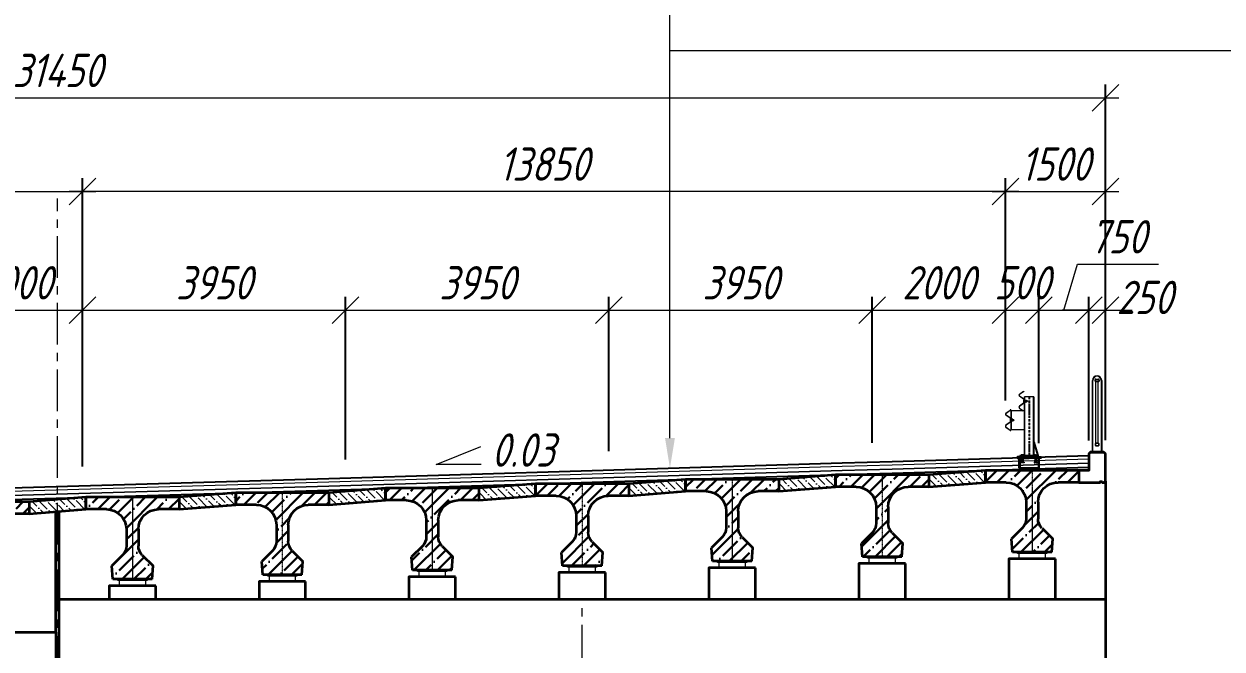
# Model space of a CAD drawing. Header units: millimetres. Extents: x 263685 to 14136308, y -2404013 to 2433772.
# Drawn here: x 7172113 to 7190091, y -53312 to -43933 of the extents above; entities that cross this region are included whole.
import ezdxf
from ezdxf import colors
from ezdxf.entities.mleader import LeaderData, LeaderLine
from ezdxf.math import Vec2, Vec3

# ---------------------------------------------------------------- set-up
doc = ezdxf.new("R2010")
doc.units = ezdxf.units.MM
for name, pattern in [('ACAD_ISO02W100', [15, 12, -3]), ('ACAD_ISO10W100', [18.5, 12, -3, 0.5, -3]), ('осевая', [2, 1.25, -0.25, 0.25, -0.25])]:
    doc.linetypes.add(name, pattern=pattern)
for name, color, linetype, lineweight in [('04_Невидимые', 3, 'Continuous', 13), ('1-Бетон', 106, 'Continuous', 35), ('1-Металл', 4, 'Continuous', 30), ('1-Тонкая', 5, 'Continuous', 20), ('1-Штриховка', 8, 'Continuous', 9), ('Б-Перила', 3, 'Continuous', 20), ('ИС_TXT', 4, 'Continuous', 18), ('ИС_Выноска', 3, 'Continuous', 18), ('ИС_Ось', 3, 'осевая', 18), ('ИС_Разм', 3, 'Continuous', 18), ('ИС_Размер', 3, 'Continuous', 18), ('ПП_сплошная', 7, 'Continuous', 30)]:
    doc.layers.add(name, color=color, linetype=linetype, lineweight=lineweight)
doc.layers.add('Красный поперечник', color=1, linetype='Continuous')
doc.styles.add('0', font='isocpeur.ttf', dxfattribs={"width": 0.8, "oblique": 15})
doc.styles.add('ISOCPEUR', font='isocpeur.ttf', dxfattribs={"width": 0.8, "oblique": 15, "height": 2.5})
doc.dimstyles.new('М200', dxfattribs={"dimscale": 200, "dimtxt": 2.5, "dimasz": 2, "dimexe": 1, "dimexo": 1, "dimgap": 0.8, "dimtad": 1, "dimdec": 0, "dimzin": 0, "dimdsep": 46, "dimtxsty": '0', "dimblk": 'OBLIQUE', "dimcen": 0.09, "dimdle": 1, "dimclrd": 256, "dimclre": 256, "dimclrt": 256, "dimadec": 4, "dimazin": 0, "dimtfac": 1, "dimtdec": 0, "dimtmove": 1, "dimatfit": 2, "dimfxl": 1, "dimtolj": 1, "dimtzin": 0, "dimlwd": -1, "dimarcsym": 0})

# ---------------------------------------------------------------- blocks, each defined once
blk = doc.blocks.new('БР09')
at = {"lineweight": 15}
for p, q in [((-783, 48), (-724, 91)), ((-722, -28), (-783, 15)), ((-780, 45), (-722, 88)), ((-720, -25), (-780, 18)), ((-709, -874), (-709, 6)), ((-569, 6), (-709, 6)), ((-702, -874), (-702, 6)), ((-576, 6), (-576, -874)), ((-569, 6), (-569, -874)), ((-722, -90), (-783, -133)), ((-783, -166), (-734, -202)), ((-720, -93), (-780, -136)), ((-780, -163), (-732, -199)), ((-713, -44), (-713, -74)), ((-699, -37), (-702, -37)), ((-702, -37), (-702, -81)), ((-702, -81), (-699, -81)), ((-699, -81), (-699, -37)), ((-684, -46), (-699, -46)), ((-688, -54), (-699, -54)), ((-688, -65), (-699, -65)), ((-684, -72), (-699, -72)), ((-684, -46), (-690, -46)), ((-684, -72), (-690, -72)), ((-683, -49), (-683, -69)), ((-683, -49), (-683, -69)), ((-675, -46), (-682, -46)), ((-675, -72), (-682, -72)), ((-674, -49), (-674, -69)), ((-662, -54), (-674, -54)), ((-662, -65), (-674, -65)), ((-662, -54), (-662, -65)), ((-985, -237), (-924, -193)), ((-924, -313), (-985, -270)), ((-982, -240), (-922, -196)), ((-922, -310), (-982, -267)), ((-911, -188), (-917, -189)), ((-910, -192), (-916, -193)), ((-915, -329), (-915, -359)), ((-911, -188), (-910, -192)), ((-709, -204), (-911, -204)), ((-911, -204), (-911, -484)), ((-907, -204), (-907, -484)), ((-924, -375), (-985, -418)), ((-985, -451), (-924, -496)), ((-922, -378), (-982, -421)), ((-982, -448), (-922, -492)), ((-917, -499), (-911, -500)), ((-916, -495), (-910, -496)), ((-911, -484), (-709, -484)), ((-911, -500), (-910, -496)), ((-755, -874), (-755, -864)), ((-723, -864), (-755, -864)), ((-755, -874), (-755, -864)), ((-729, -864), (-755, -864)), ((-739, -874), (-755, -874)), ((-723, -874), (-755, -874)), ((-746, -874), (-746, -864)), ((-746, -874), (-746, -864)), ((-746, -874), (-746, -864)), ((-746, -874), (-746, -864)), ((-732, -874), (-732, -864)), ((-732, -874), (-732, -864)), ((-732, -874), (-732, -864)), ((-732, -874), (-732, -864)), ((-732, -874), (-732, -864)), ((-732, -874), (-732, -864)), ((-732, -874), (-732, -864)), ((-732, -874), (-732, -864)), ((-732, -874), (-732, -864)), ((-732, -874), (-732, -864)), ((-725, -864), (-729, -864)), ((-723, -872), (-723, -864)), ((-723, -874), (-723, -866)), ((-723, -874), (-723, -866)), ((-723, -872), (-723, -866)), ((-723, -874), (-723, -866)), ((-723, -874), (-723, -866)), ((-555, -872), (-555, -864)), ((-555, -864), (-523, -864)), ((-555, -874), (-555, -866)), ((-555, -874), (-555, -866)), ((-555, -872), (-555, -866)), ((-555, -874), (-555, -866)), ((-555, -874), (-555, -866)), ((-555, -874), (-523, -874)), ((-553, -864), (-549, -864)), ((-549, -864), (-523, -864)), ((-546, -874), (-546, -864)), ((-546, -874), (-546, -864)), ((-546, -874), (-546, -864)), ((-546, -874), (-546, -864)), ((-546, -874), (-546, -864)), ((-546, -874), (-546, -864)), ((-546, -874), (-546, -864)), ((-546, -874), (-546, -864)), ((-546, -874), (-546, -864)), ((-546, -874), (-546, -864)), ((-539, -874), (-523, -874)), ((-532, -874), (-532, -864)), ((-532, -874), (-532, -864)), ((-532, -874), (-532, -864)), ((-532, -874), (-532, -864)), ((-523, -874), (-523, -864)), ((-523, -874), (-523, -864))]:
    blk.add_line(p, q, dxfattribs=at)
for p, q in [((-724, 91), (-722, 88)), ((-734, -202), (-732, -199))]:
    blk.add_line(p, q)
at = {"lineweight": 15, "ltscale": 5}
for p, q in [((-904, -322), (-907, -322)), ((-907, -322), (-907, -366)), ((-904, -366), (-904, -322)), ((-907, -366), (-904, -366))]:
    blk.add_line(p, q, dxfattribs=at)
at = {"color": 7, "lineweight": 15}
for p, q in [((-890, -331), (-904, -331)), ((-893, -339), (-904, -339)), ((-893, -350), (-904, -350)), ((-890, -357), (-904, -357)), ((-890, -331), (-895, -331)), ((-890, -357), (-895, -357)), ((-889, -334), (-889, -354)), ((-889, -334), (-889, -354)), ((-881, -331), (-888, -331)), ((-881, -357), (-888, -357)), ((-880, -334), (-880, -354)), ((-868, -339), (-880, -339)), ((-868, -350), (-880, -350)), ((-868, -339), (-868, -350))]:
    blk.add_line(p, q, dxfattribs=at)
at = {"color": 3, "linetype": 'ACAD_ISO02W100', "lineweight": 15, "ltscale": 2}
for p, q in [((-752, -894), (-752, -914)), ((-750, -894), (-750, -914)), ((-728, -894), (-728, -914)), ((-726, -894), (-726, -914)), ((-552, -894), (-552, -914)), ((-550, -894), (-550, -914)), ((-528, -894), (-528, -914)), ((-526, -894), (-526, -914)), ((-751, -914), (-751, -974)), ((-727, -914), (-727, -974)), ((-551, -914), (-551, -974)), ((-527, -914), (-527, -974))]:
    blk.add_line(p, q, dxfattribs=at)
at = {"linetype": 'ACAD_ISO10W100', "ltscale": 2.5}
for p, q in [((-739, -888), (-739, -986)), ((-539, -888), (-539, -986))]:
    blk.add_line(p, q, dxfattribs=at)
at = {"linetype": 'Continuous'}
for p, q in [((-789, -1064), (-789, -914)), ((-489, -1064), (-789, -1064)), ((-779, -914), (-779, -1064)), ((-499, -914), (-499, -1064)), ((-489, -1064), (-489, -914))]:
    blk.add_line(p, q, dxfattribs=at)
at = {"linetype": 'ACAD_ISO10W100', "ltscale": 3}
blk.add_lwpolyline([(-639, 6), (-639, -874)], dxfattribs=at)
at = {"lineweight": 15}
blk.add_lwpolyline([(-713, -44), (-716, -44, 0.414214), (-722, -50), (-722, -57), (-719, -57), (-719, -61), (-722, -61), (-722, -68, 0.414214), (-716, -74), (-713, -74), (-713, -44)], format="xyb", dxfattribs=at)
at = {"color": 7, "lineweight": 15}
blk.add_lwpolyline([(-915, -329), (-918, -329, 0.414214), (-924, -335), (-924, -342), (-921, -342), (-921, -346), (-924, -346), (-924, -353, 0.414214), (-918, -359), (-915, -359), (-915, -329)], format="xyb", dxfattribs=at)
blk.add_lwpolyline([(-569, -676), (-509, -874)])
at = {"linetype": 'Continuous'}
for points in [[(-639, -894), (-814, -894), (-814, -914), (-639, -914)], [(-639, -894), (-464, -894), (-464, -914), (-639, -914)]]:
    blk.add_lwpolyline(points, dxfattribs=at)
blk.add_lwpolyline([(-464, -914), (-814, -914), (-814, -894), (-464, -894)], close=True, dxfattribs=at)
at = {"lineweight": 15}
blk.add_lwpolyline([(-779, -894), (-499, -894), (-499, -874), (-779, -874)], close=True, dxfattribs=at)
at = {"color": 3, "linetype": 'ACAD_ISO02W100', "lineweight": 15, "ltscale": 2}
for points in [[(-764, -974), (-714, -974), (-714, -984), (-764, -984)], [(-753, -914), (-725, -914), (-725, -974), (-753, -974)], [(-514, -974), (-564, -974), (-564, -984), (-514, -984)], [(-525, -914), (-553, -914), (-553, -974), (-525, -974)]]:
    blk.add_lwpolyline(points, close=True, dxfattribs=at)
at = {"lineweight": 15}
for centre, radius, start, end in [((-772, 31), 20, 122.4532, 237.5468), ((-772, 31), 16, 122.4532, 237.5468), ((-772, -150), 20, 122.4532, 237.5468), ((-772, -150), 16, 122.4532, 237.5468), ((-733, -45), 20, 0, 57.5468), ((-733, -73), 20, 302.4532, 0), ((-733, -45), 24, 0, 57.5468), ((-733, -73), 24, 302.4532, 0), ((-974, -254), 20, 122.4532, 237.5468), ((-974, -254), 16, 122.4532, 237.5468), ((-913, -209), 20, 101.3099, 126.1874), ((-935, -330), 20, 0, 57.5468), ((-913, -209), 16, 101.3099, 126.1874), ((-935, -330), 24, 0, 57.5468), ((-913, -479), 20, 233.8126, 258.6901), ((-913, -479), 16, 233.8126, 258.6901), ((-753, -866), 2, 90, 180), ((-753, -872), 2, 180, 270), ((-748, -866), 2, 0, 90), ((-748, -872), 2, 270, 0), ((-744, -866), 2, 90, 180), ((-744, -872), 2, 180, 270), ((-734, -866), 2, 0, 90), ((-734, -872), 2, 270, 0), ((-730, -866), 2, 90, 180), ((-730, -872), 2, 180, 270), ((-725, -866), 2, 359.9996, 90), ((-725, -872), 2, 270, 0), ((-553, -866), 2, 90, 180.0004), ((-553, -872), 2, 180, 270), ((-548, -866), 2, 0, 90), ((-548, -872), 2, 270, 0), ((-544, -866), 2, 90, 180), ((-544, -872), 2, 180, 270), ((-534, -866), 2, 0, 90), ((-534, -872), 2, 270, 0), ((-530, -866), 2, 90, 180), ((-530, -872), 2, 180, 270), ((-525, -866), 2, 0, 90), ((-525, -872), 2, 270, 0)]:
    blk.add_arc(centre, radius, start, end, dxfattribs=at)
at = {"lineweight": 15, "ltscale": 0.2}
for centre, radius, start, end in [((-935, -358), 20, 302.4532, 0), ((-935, -358), 24, 302.4532, 0), ((-974, -435), 20, 122.4532, 237.5468), ((-974, -435), 16, 122.4532, 237.5468)]:
    blk.add_arc(centre, radius, start, end, dxfattribs=at)
at = {"lineweight": 15, "extrusion": (0, 0, -1)}
for centre, major_axis, start_param, end_param in [((-688, -49), (-3.23, 3.23), 2.356194, 3.926991), ((-688, -58), (3.23, 3.23), -0.785398, 0.785398), ((-688, -60), (-3.23, 3.23), 2.356194, 3.926991), ((-688, -69), (3.23, 3.23), -0.785398, 0.785398), ((-688, -49), (-3.23, 3.23), 1.691386, 2.356194), ((-688, -69), (3.23, 3.23), 0.785398, 1.450207), ((-679, -49), (3.23, 3.23), 3.926991, 4.5918), ((-679, -49), (-3.23, 3.23), 3.926991, 5.497787), ((-679, -58), (3.23, 3.23), 3.926991, 5.497787), ((-679, -60), (-3.23, 3.23), 3.926991, 5.497787), ((-679, -69), (3.23, 3.23), 3.926991, 5.497787), ((-679, -69), (-3.23, 3.23), 4.832978, 5.497787), ((-679, -49), (3.23, 3.23), 0.785398, 2.356194), ((-679, -58), (-3.23, 3.23), 0.785398, 2.356194), ((-679, -60), (3.23, 3.23), 0.785398, 2.356194), ((-679, -69), (-3.23, 3.23), 0.785398, 2.356194), ((-679, -49), (-3.23, 3.23), 1.691386, 2.356194), ((-679, -69), (3.23, 3.23), 0.785398, 1.450207)]:
    blk.add_ellipse(centre, major_axis=major_axis, ratio=1, start_param=start_param, end_param=end_param, dxfattribs=at)
at = {"color": 7, "lineweight": 15, "extrusion": (0, 0, -1)}
for centre, major_axis, start_param, end_param in [((-893, -334), (-3.23, 3.23), 2.356194, 3.926991), ((-893, -343), (3.23, 3.23), -0.785398, 0.785398), ((-893, -345), (-3.23, 3.23), 2.356194, 3.926991), ((-893, -354), (3.23, 3.23), -0.785398, 0.785398), ((-893, -334), (-3.23, 3.23), 1.691386, 2.356194), ((-893, -354), (3.23, 3.23), 0.785398, 1.450207), ((-884, -334), (3.23, 3.23), 3.926991, 4.5918), ((-884, -334), (-3.23, 3.23), 3.926991, 5.497787), ((-884, -343), (3.23, 3.23), 3.926991, 5.497787), ((-884, -345), (-3.23, 3.23), 3.926991, 5.497787), ((-884, -354), (3.23, 3.23), 3.926991, 5.497787), ((-884, -354), (-3.23, 3.23), 4.832978, 5.497787), ((-884, -334), (3.23, 3.23), 0.785398, 2.356194), ((-884, -343), (-3.23, 3.23), 0.785398, 2.356194), ((-884, -345), (3.23, 3.23), 0.785398, 2.356194), ((-884, -354), (-3.23, 3.23), 0.785398, 2.356194), ((-884, -334), (-3.23, 3.23), 1.691386, 2.356194), ((-884, -354), (3.23, 3.23), 0.785398, 1.450207)]:
    blk.add_ellipse(centre, major_axis=major_axis, ratio=1, start_param=start_param, end_param=end_param, dxfattribs=at)
blk = doc.blocks.new('ПО')
at = {"layer": '1-Металл'}
blk.add_lwpolyline([(100, 0), (100, 10), (-100, 10), (-100, 0)], close=True, dxfattribs=at)
at = {"layer": 'Б-Перила'}
for p, q in [((-70, 10), (-70, 1080)), ((-62, 10), (-62, 1080)), ((-30, 1070), (-30, 1090)), ((-25, 1070), (-25, 1090)), ((-20, 1100), (20, 1100)), ((-20, 1095), (20, 1095)), ((25, 1090), (25, 1070)), ((30, 1090), (30, 1070)), ((62, 1080), (62, 10)), ((70, 1080), (70, 10)), ((20, 1065), (-20, 1065)), ((20, 1060), (-20, 1060)), ((-19, 138), (-19, 1060)), ((19, 138), (19, 1060)), ((-30, 128), (-30, 108)), ((-25, 128), (-25, 108)), ((20, 138), (-20, 138)), ((20, 133), (-20, 133)), ((-20, 103), (20, 103)), ((-20, 98), (20, 98)), ((-19, 138), (19, 138)), ((25, 108), (25, 128)), ((30, 108), (30, 128))]:
    blk.add_line(p, q, dxfattribs=at)
for centre, radius, start, end in [((0, 1080), 70, 90, 180), ((0, 1080), 62, 90, 180), ((-20, 1090), 10, 90, 180), ((-20, 1090), 5, 90, 180), ((0, 1080), 70, 360, 90), ((0, 1080), 62, 0, 90), ((20, 1090), 10, 0, 90), ((20, 1090), 5, 0, 90), ((-20, 1070), 10, 180, 270), ((-20, 1070), 5, 180, 270), ((20, 1070), 10, 270, 0), ((20, 1070), 5, 270, 0), ((-20, 128), 10, 90, 180), ((-20, 108), 10, 180, 270), ((-20, 128), 5, 90, 180), ((-20, 108), 5, 180, 270), ((20, 128), 10, 0, 90), ((20, 128), 5, 0, 90), ((20, 108), 10, 270, 0), ((20, 108), 5, 270, 0)]:
    blk.add_arc(centre, radius, start, end, dxfattribs=at)
blk = doc.blocks.new('_OBLIQUE')
at = {"color": 0, "linetype": 'ByBlock', "lineweight": -2}
blk.add_line((0.5, 0.5), (-0.5, -0.5), dxfattribs=at)
blk = doc.blocks.new('*D1086')
at = {"layer": 'Defpoints', "color": 0, "linetype": 'Continuous', "transparency": 16777216}
for p in [(7172990, -46445), (7172990, -50772), (7168290, -51013)]:
    blk.add_point(p, dxfattribs=at)
at = {"layer": 'ИС_Размер', "lineweight": -2, "transparency": 16777216}
for p, q in [((7168290, -50813), (7168290, -46245)), ((7172990, -50572), (7172990, -46245))]:
    blk.add_line(p, q, dxfattribs=at)
at = {"layer": 'ИС_Размер', "transparency": 16777216}
blk.add_line((7168090, -46445), (7173190, -46445), dxfattribs=at)
at = {"layer": 'ИС_Размер', "linetype": 'Continuous', "transparency": 16777216, "xscale": 400, "yscale": 400, "zscale": 400, "rotation": 180}
blk.add_blockref('_OBLIQUE', (7168290, -46445), dxfattribs=at)
at = {"layer": 'ИС_Размер', "linetype": 'Continuous', "transparency": 16777216, "xscale": 400, "yscale": 400, "zscale": 400}
blk.add_blockref('_OBLIQUE', (7172990, -46445), dxfattribs=at)
at = {"layer": 'ИС_Размер', "linetype": 'Continuous', "transparency": 16777216, "insert": (7170640, -46035), "char_height": 500, "attachment_point": 5, "style": '0'}
blk.add_mtext('\\A1;4700', dxfattribs=at)
blk = doc.blocks.new('*D1087')
at = {"layer": 'Defpoints', "color": 0, "transparency": 16777216}
for p in [(7172990, -48226), (7170990, -50229), (7172990, -50772)]:
    blk.add_point(p, dxfattribs=at)
at = {"layer": 'ИС_Размер', "lineweight": -2, "transparency": 16777216}
for p, q in [((7170990, -50029), (7170990, -48026)), ((7172990, -50572), (7172990, -48026))]:
    blk.add_line(p, q, dxfattribs=at)
at = {"layer": 'ИС_Размер', "transparency": 16777216}
blk.add_line((7170790, -48226), (7173190, -48226), dxfattribs=at)
at = {"layer": 'ИС_Размер', "transparency": 16777216, "xscale": 400, "yscale": 400, "zscale": 400, "rotation": 180}
blk.add_blockref('_OBLIQUE', (7170990, -48226), dxfattribs=at)
at = {"layer": 'ИС_Размер', "transparency": 16777216, "xscale": 400, "yscale": 400, "zscale": 400}
blk.add_blockref('_OBLIQUE', (7172990, -48226), dxfattribs=at)
at = {"layer": 'ИС_Размер', "transparency": 16777216, "insert": (7171990, -47816), "char_height": 500, "attachment_point": 5, "style": '0'}
blk.add_mtext('\\A1;2000', dxfattribs=at)
blk = doc.blocks.new('*D1088')
at = {"layer": 'Defpoints', "color": 0, "linetype": 'Continuous', "transparency": 16777216}
for p in [(7176940, -48226), (7176940, -50666), (7172990, -50772)]:
    blk.add_point(p, dxfattribs=at)
at = {"layer": 'ИС_Размер', "lineweight": -2, "transparency": 16777216}
for p, q in [((7172990, -50572), (7172990, -48026)), ((7176940, -50466), (7176940, -48026))]:
    blk.add_line(p, q, dxfattribs=at)
at = {"layer": 'ИС_Размер', "transparency": 16777216}
blk.add_line((7172790, -48226), (7177140, -48226), dxfattribs=at)
at = {"layer": 'ИС_Размер', "linetype": 'Continuous', "transparency": 16777216, "xscale": 400, "yscale": 400, "zscale": 400, "rotation": 180}
blk.add_blockref('_OBLIQUE', (7172990, -48226), dxfattribs=at)
at = {"layer": 'ИС_Размер', "linetype": 'Continuous', "transparency": 16777216, "xscale": 400, "yscale": 400, "zscale": 400}
blk.add_blockref('_OBLIQUE', (7176940, -48226), dxfattribs=at)
at = {"layer": 'ИС_Размер', "linetype": 'Continuous', "transparency": 16777216, "insert": (7174965, -47816), "char_height": 500, "attachment_point": 5, "style": '0'}
blk.add_mtext('\\A1;3950', dxfattribs=at)
blk = doc.blocks.new('*D1089')
at = {"layer": 'Defpoints', "color": 0, "linetype": 'Continuous', "transparency": 16777216}
for p in [(7180890, -48226), (7176940, -50666), (7180890, -50542)]:
    blk.add_point(p, dxfattribs=at)
at = {"layer": 'ИС_Размер', "lineweight": -2, "transparency": 16777216}
for p, q in [((7176940, -50466), (7176940, -48026)), ((7180890, -50342), (7180890, -48026))]:
    blk.add_line(p, q, dxfattribs=at)
at = {"layer": 'ИС_Размер', "transparency": 16777216}
blk.add_line((7176740, -48226), (7181090, -48226), dxfattribs=at)
at = {"layer": 'ИС_Размер', "linetype": 'Continuous', "transparency": 16777216, "xscale": 400, "yscale": 400, "zscale": 400, "rotation": 180}
blk.add_blockref('_OBLIQUE', (7176940, -48226), dxfattribs=at)
at = {"layer": 'ИС_Размер', "linetype": 'Continuous', "transparency": 16777216, "xscale": 400, "yscale": 400, "zscale": 400}
blk.add_blockref('_OBLIQUE', (7180890, -48226), dxfattribs=at)
at = {"layer": 'ИС_Размер', "linetype": 'Continuous', "transparency": 16777216, "insert": (7178915, -47816), "char_height": 500, "attachment_point": 5, "style": '0'}
blk.add_mtext('\\A1;3950', dxfattribs=at)
blk = doc.blocks.new('*D1090')
at = {"layer": 'Defpoints', "color": 0, "linetype": 'Continuous', "transparency": 16777216}
for p in [(7186840, -48226), (7186840, -49783), (7184840, -50416)]:
    blk.add_point(p, dxfattribs=at)
at = {"layer": 'ИС_Размер', "lineweight": -2, "transparency": 16777216}
for p, q in [((7184840, -50216), (7184840, -48026)), ((7186840, -49583), (7186840, -48026))]:
    blk.add_line(p, q, dxfattribs=at)
at = {"layer": 'ИС_Размер', "transparency": 16777216}
blk.add_line((7184640, -48226), (7187040, -48226), dxfattribs=at)
at = {"layer": 'ИС_Размер', "linetype": 'Continuous', "transparency": 16777216, "xscale": 400, "yscale": 400, "zscale": 400, "rotation": 180}
blk.add_blockref('_OBLIQUE', (7184840, -48226), dxfattribs=at)
at = {"layer": 'ИС_Размер', "linetype": 'Continuous', "transparency": 16777216, "xscale": 400, "yscale": 400, "zscale": 400}
blk.add_blockref('_OBLIQUE', (7186840, -48226), dxfattribs=at)
at = {"layer": 'ИС_Размер', "linetype": 'Continuous', "transparency": 16777216, "insert": (7185840, -47816), "char_height": 500, "attachment_point": 5, "style": '0'}
blk.add_mtext('\\A1;2000', dxfattribs=at)
blk = doc.blocks.new('*D1091')
at = {"layer": 'Defpoints', "color": 0, "transparency": 16777216}
for p in [(7188340, -48226), (7188090, -50381), (7188340, -50380)]:
    blk.add_point(p, dxfattribs=at)
at = {"layer": 'ИС_Размер', "lineweight": -2, "transparency": 16777216}
for p, q in [((7188090, -50181), (7188090, -48026)), ((7188340, -50180), (7188340, -48026))]:
    blk.add_line(p, q, dxfattribs=at)
at = {"layer": 'ИС_Размер', "transparency": 16777216}
for p, q in [((7188090, -48226), (7187690, -48226)), ((7188090, -48226), (7188340, -48226)), ((7188340, -48226), (7188740, -48226))]:
    blk.add_line(p, q, dxfattribs=at)
at = {"layer": 'ИС_Размер', "transparency": 16777216, "xscale": 400, "yscale": 400, "zscale": 400}
blk.add_blockref('_OBLIQUE', (7188090, -48226), dxfattribs=at)
at = {"layer": 'ИС_Размер', "transparency": 16777216, "xscale": 400, "yscale": 400, "zscale": 400, "rotation": 180}
blk.add_blockref('_OBLIQUE', (7188340, -48226), dxfattribs=at)
at = {"layer": 'ИС_Размер', "transparency": 16777216, "insert": (7188927, -48036), "char_height": 500, "attachment_point": 5, "style": '0'}
blk.add_mtext('\\A1;250', dxfattribs=at)
blk = doc.blocks.new('*D1092')
at = {"layer": 'Defpoints', "color": 0, "transparency": 16777216}
for p in [(7187340, -48226), (7186840, -49783), (7187340, -50423)]:
    blk.add_point(p, dxfattribs=at)
at = {"layer": 'ИС_Размер', "lineweight": -2, "transparency": 16777216}
for p, q in [((7186840, -49583), (7186840, -48026)), ((7187340, -50223), (7187340, -48026))]:
    blk.add_line(p, q, dxfattribs=at)
at = {"layer": 'ИС_Размер', "transparency": 16777216}
blk.add_line((7186640, -48226), (7187540, -48226), dxfattribs=at)
at = {"layer": 'ИС_Размер', "transparency": 16777216, "xscale": 400, "yscale": 400, "zscale": 400, "rotation": 180}
blk.add_blockref('_OBLIQUE', (7186840, -48226), dxfattribs=at)
at = {"layer": 'ИС_Размер', "transparency": 16777216, "xscale": 400, "yscale": 400, "zscale": 400}
blk.add_blockref('_OBLIQUE', (7187340, -48226), dxfattribs=at)
at = {"layer": 'ИС_Размер', "transparency": 16777216, "insert": (7187090, -47816), "char_height": 500, "attachment_point": 5, "style": '0'}
blk.add_mtext('\\A1;500', dxfattribs=at)
blk = doc.blocks.new('*D1093')
at = {"layer": 'Defpoints', "color": 0, "transparency": 16777216}
for p in [(7188090, -48226), (7187340, -50423), (7188090, -50381)]:
    blk.add_point(p, dxfattribs=at)
at = {"layer": 'ИС_Размер', "transparency": 16777216}
for p, q in [((7187715, -48226), (7187922, -47536)), ((7187922, -47536), (7189136, -47536)), ((7187140, -48226), (7188290, -48226))]:
    blk.add_line(p, q, dxfattribs=at)
at = {"layer": 'ИС_Размер', "lineweight": -2, "transparency": 16777216}
for p, q in [((7187340, -50223), (7187340, -48026)), ((7188090, -50181), (7188090, -48026))]:
    blk.add_line(p, q, dxfattribs=at)
at = {"layer": 'ИС_Размер', "transparency": 16777216, "xscale": 400, "yscale": 400, "zscale": 400, "rotation": 180}
blk.add_blockref('_OBLIQUE', (7187340, -48226), dxfattribs=at)
at = {"layer": 'ИС_Размер', "transparency": 16777216, "xscale": 400, "yscale": 400, "zscale": 400}
blk.add_blockref('_OBLIQUE', (7188090, -48226), dxfattribs=at)
at = {"layer": 'ИС_Размер', "transparency": 16777216, "insert": (7188529, -47126), "char_height": 500, "attachment_point": 5, "style": '0'}
blk.add_mtext('\\A1;750', dxfattribs=at)
blk = doc.blocks.new('*D1094')
at = {"layer": 'Defpoints', "color": 0, "linetype": 'Continuous', "transparency": 16777216}
for p in [(7188340, -45040), (7156890, -50279), (7188340, -50380)]:
    blk.add_point(p, dxfattribs=at)
at = {"layer": 'ИС_Размер', "lineweight": -2, "transparency": 16777216}
for p, q in [((7156890, -50079), (7156890, -44840)), ((7188340, -50180), (7188340, -44840))]:
    blk.add_line(p, q, dxfattribs=at)
at = {"layer": 'ИС_Размер', "transparency": 16777216}
blk.add_line((7156690, -45040), (7188540, -45040), dxfattribs=at)
at = {"layer": 'ИС_Размер', "linetype": 'Continuous', "transparency": 16777216, "xscale": 400, "yscale": 400, "zscale": 400, "rotation": 180}
blk.add_blockref('_OBLIQUE', (7156890, -45040), dxfattribs=at)
at = {"layer": 'ИС_Размер', "linetype": 'Continuous', "transparency": 16777216, "xscale": 400, "yscale": 400, "zscale": 400}
blk.add_blockref('_OBLIQUE', (7188340, -45040), dxfattribs=at)
at = {"layer": 'ИС_Размер', "linetype": 'Continuous', "transparency": 16777216, "insert": (7172615, -44630), "char_height": 500, "attachment_point": 5, "style": '0'}
blk.add_mtext('\\A1;31450', dxfattribs=at)
blk = doc.blocks.new('*D1095')
at = {"layer": 'Defpoints', "color": 0, "linetype": 'Continuous', "transparency": 16777216}
for p in [(7172990, -46445), (7186840, -49783), (7172990, -50772)]:
    blk.add_point(p, dxfattribs=at)
at = {"layer": 'ИС_Размер', "lineweight": -2, "transparency": 16777216}
for p, q in [((7172990, -50572), (7172990, -46245)), ((7186840, -49583), (7186840, -46245))]:
    blk.add_line(p, q, dxfattribs=at)
at = {"layer": 'ИС_Размер', "transparency": 16777216}
blk.add_line((7187040, -46445), (7172790, -46445), dxfattribs=at)
at = {"layer": 'ИС_Размер', "linetype": 'Continuous', "transparency": 16777216, "xscale": 400, "yscale": 400, "zscale": 400, "rotation": 180}
blk.add_blockref('_OBLIQUE', (7172990, -46445), dxfattribs=at)
at = {"layer": 'ИС_Размер', "linetype": 'Continuous', "transparency": 16777216, "xscale": 400, "yscale": 400, "zscale": 400}
blk.add_blockref('_OBLIQUE', (7186840, -46445), dxfattribs=at)
at = {"layer": 'ИС_Размер', "linetype": 'Continuous', "transparency": 16777216, "insert": (7179915, -46035), "char_height": 500, "attachment_point": 5, "style": '0'}
blk.add_mtext('\\A1;13850', dxfattribs=at)
blk = doc.blocks.new('*D1105')
at = {"layer": 'Defpoints', "color": 0, "linetype": 'Continuous', "transparency": 16777216}
for p in [(7184840, -48226), (7184840, -50416), (7180890, -50542)]:
    blk.add_point(p, dxfattribs=at)
at = {"layer": 'ИС_Размер', "lineweight": -2, "transparency": 16777216}
for p, q in [((7180890, -50342), (7180890, -48026)), ((7184840, -50216), (7184840, -48026))]:
    blk.add_line(p, q, dxfattribs=at)
at = {"layer": 'ИС_Размер', "transparency": 16777216}
blk.add_line((7180690, -48226), (7185040, -48226), dxfattribs=at)
at = {"layer": 'ИС_Размер', "linetype": 'Continuous', "transparency": 16777216, "xscale": 400, "yscale": 400, "zscale": 400, "rotation": 180}
blk.add_blockref('_OBLIQUE', (7180890, -48226), dxfattribs=at)
at = {"layer": 'ИС_Размер', "linetype": 'Continuous', "transparency": 16777216, "xscale": 400, "yscale": 400, "zscale": 400}
blk.add_blockref('_OBLIQUE', (7184840, -48226), dxfattribs=at)
at = {"layer": 'ИС_Размер', "linetype": 'Continuous', "transparency": 16777216, "insert": (7182865, -47816), "char_height": 500, "attachment_point": 5, "style": '0'}
blk.add_mtext('\\A1;3950', dxfattribs=at)
blk = doc.blocks.new('*D1106')
at = {"layer": 'Defpoints', "color": 0, "linetype": 'Continuous', "transparency": 16777216}
for p in [(7188340, -46445), (7186840, -48226, 5778), (7188340, -48226, 5778)]:
    blk.add_point(p, dxfattribs=at)
at = {"layer": 'ИС_Размер', "lineweight": -2, "transparency": 16777216}
for p, q in [((7186840, -48026), (7186840, -46245)), ((7188340, -48026), (7188340, -46245))]:
    blk.add_line(p, q, dxfattribs=at)
at = {"layer": 'ИС_Размер', "transparency": 16777216}
blk.add_line((7186640, -46445), (7188540, -46445), dxfattribs=at)
at = {"layer": 'ИС_Размер', "linetype": 'Continuous', "transparency": 16777216, "xscale": 400, "yscale": 400, "zscale": 400, "rotation": 180}
blk.add_blockref('_OBLIQUE', (7186840, -46445), dxfattribs=at)
at = {"layer": 'ИС_Размер', "linetype": 'Continuous', "transparency": 16777216, "xscale": 400, "yscale": 400, "zscale": 400}
blk.add_blockref('_OBLIQUE', (7188340, -46445), dxfattribs=at)
at = {"layer": 'ИС_Размер', "linetype": 'Continuous', "transparency": 16777216, "insert": (7187590, -46035), "char_height": 500, "attachment_point": 5, "style": '0'}
blk.add_mtext('\\A1;1500', dxfattribs=at)
blk = doc.blocks.new('Б24 многофункц')
at = {"layer": 'ПП_сплошная', "ltscale": 100, "true_color": 0x808080}
h = blk.add_hatch(dxfattribs=at)
h.set_pattern_fill('ANSI35', color=8, scale=1000, angle=90, style=0)
h.set_pattern_definition([(135, (-1338186.6, -105300.83), (-176.776695, -176.776695), []), (135, (-1338186.6, -105124.05), (-176.776695, -176.776695), [312.5, -62.5, 0, -62.5])])
h.paths.add_polyline_path([(0, 0), (-700, 0), (-700, -180), (-390, -180, -0.414214), (-90, -480), (-90, -727, -0.198912), (-149, -869), (-310, -1030), (-295, -1230), (0, -1230)])
h.paths.add_polyline_path([(0, 0), (0, -1230), (295, -1230), (310, -1030), (149, -869, -0.198912), (90, -727), (90, -480, -0.414214), (390, -180), (700, -180), (700, 0)])
at = {"layer": '1-Бетон'}
for p, q in [((-700, 0), (700, 0)), ((-700, 0), (-700, -180)), ((700, 0), (700, -180)), ((-700, -180), (-390, -180)), ((390, -180), (700, -180)), ((-90, -480), (-90, -727)), ((90, -480), (90, -727)), ((-149, -869), (-310, -1030)), ((149, -869), (310, -1030)), ((-295, -1230), (-310, -1030)), ((295, -1230), (310, -1030)), ((-295, -1230), (295, -1230))]:
    blk.add_line(p, q, dxfattribs=at)
for centre, radius, start, end in [((-390, -480), 300, 0, 90), ((390, -480), 300, 90, 180), ((-290, -727), 200, 315, 0), ((290, -727), 200, 180, 225)]:
    blk.add_arc(centre, radius, start, end, dxfattribs=at)
at = {"layer": 'ИС_Ось', "ltscale": 10}
blk.add_lwpolyline([(0, 0), (0, -1230)], dxfattribs=at)

msp = doc.modelspace()

# ---------------------------------------------------------------- hatches: boundary and pattern name
at = {"layer": '1-Штриховка'}
h = msp.add_hatch(dxfattribs=at)
h.set_pattern_fill('ANSI36', color=256, scale=25, angle=90, style=0)
h.set_pattern_definition([(135, (1457217.92, -5302782.56), (-154.3481521, 42.0949506), [198.4375, -39.6875, 0, -39.6875])])
h.paths.add_polyline_path([(7186540.2817, -50630.4403), (7185690.2817, -50697.9403), (7185690.2817, -50877.9403), (7186540.2817, -50810.4403)])
h = msp.add_hatch(dxfattribs=at)
h.set_pattern_fill('ANSI36', color=256, scale=25, angle=90, style=0)
h.set_pattern_definition([(135, (1450467.92, -5302985.06), (-154.3481521, 42.0949506), [198.4375, -39.6875, 0, -39.6875])])
h.paths.add_polyline_path([(7179790.2817, -50832.9403), (7178940.2817, -50900.4403), (7178940.2817, -51080.4403), (7179790.2817, -51012.9403)])
h = msp.add_hatch(dxfattribs=at)
h.set_pattern_fill('ANSI36', color=256, scale=25, angle=90, style=0)
h.set_pattern_definition([(135, (1452717.92, -5302917.56), (-154.3481521, 42.0949506), [198.4375, -39.6875, 0, -39.6875])])
h.paths.add_polyline_path([(7182040.2817, -50765.4403), (7181190.2817, -50832.9403), (7181190.2817, -51012.9403), (7182040.2817, -50945.4403)])
h = msp.add_hatch(dxfattribs=at)
h.set_pattern_fill('ANSI36', color=256, scale=25, angle=90, style=0)
h.set_pattern_definition([(135, (1454967.92, -5302850.06), (-154.3481521, 42.0949506), [198.4375, -39.6875, 0, -39.6875])])
h.paths.add_polyline_path([(7184290.2817, -50697.9403), (7183440.2817, -50765.4403), (7183440.2817, -50945.4403), (7184290.2817, -50877.9403)])
h = msp.add_hatch(dxfattribs=at)
h.set_pattern_fill('ANSI36', color=256, scale=25, angle=90, style=0)
h.set_pattern_definition([(135, (1443717.92, -5303187.56), (-154.3481521, 42.0949506), [198.4375, -39.6875, 0, -39.6875])])
h.paths.add_polyline_path([(7173040.2817, -51035.4403), (7172190.2817, -51102.9403), (7172190.2817, -51282.9403), (7173040.2817, -51215.4403)])
h = msp.add_hatch(dxfattribs=at)
h.set_pattern_fill('ANSI36', color=256, scale=25, angle=90, style=0)
h.set_pattern_definition([(135, (1445967.92, -5303120.06), (-154.3481521, 42.0949506), [198.4375, -39.6875, 0, -39.6875])])
h.paths.add_polyline_path([(7175290.2817, -50967.9403), (7174440.2817, -51035.4403), (7174440.2817, -51215.4403), (7175290.2817, -51147.9403)])
h = msp.add_hatch(dxfattribs=at)
h.set_pattern_fill('ANSI36', color=256, scale=25, angle=90, style=0)
h.set_pattern_definition([(135, (1448217.92, -5303052.56), (-154.3481521, 42.0949506), [198.4375, -39.6875, 0, -39.6875])])
h.paths.add_polyline_path([(7177540.2817, -50900.4403), (7176690.2817, -50967.9403), (7176690.2817, -51147.9403), (7177540.2817, -51080.4403)])

# ---------------------------------------------------------------- linework, layer by layer
at = {"layer": '04_Невидимые'}
for points in [[(7185210.2817, -51947.9403), (7184770.2817, -51947.9403), (7184770.2817, -51927.9403), (7185210.2817, -51927.9403)], [(7187460.2817, -51880.4403), (7187020.2817, -51880.4403), (7187020.2817, -51860.4403), (7187460.2817, -51860.4403)], [(7178460.2817, -52150.4403), (7178020.2817, -52150.4403), (7178020.2817, -52130.4403), (7178460.2817, -52130.4403)], [(7180710.2817, -52082.9403), (7180270.2817, -52082.9403), (7180270.2817, -52062.9403), (7180710.2817, -52062.9403)], [(7182960.2817, -52015.4403), (7182520.2817, -52015.4403), (7182520.2817, -51995.4403), (7182960.2817, -51995.4403)], [(7173960.2817, -52285.4403), (7173520.2817, -52285.4403), (7173520.2817, -52265.4403), (7173960.2817, -52265.4403)], [(7176210.2817, -52217.9403), (7175770.2817, -52217.9403), (7175770.2817, -52197.9403), (7176210.2817, -52197.9403)]]:
    msp.add_lwpolyline(points, close=True, dxfattribs=at)
at = {"layer": '1-Бетон'}
msp.add_lwpolyline([(7187940.2817, -50810.4403), (7188259.8647, -50810.4403, -1), (7188289.8647, -50810.4403), (7188320.1337, -50810.4403), (7188340.1337, -50790.4403), (7188340.1337, -50380.4403), (7188320.1337, -50360.4403), (7188110.1337, -50360.4403), (7188090.1337, -50380.5674), (7188090.1337, -50630.4403), (7187940.2817, -50630.4403)], format="xyb", dxfattribs=at)
for points in [[(7185690.2817, -50877.9403), (7186540.2817, -50810.4403), (7186540.2817, -50630.4403), (7185690.2817, -50697.9403)], [(7178940.2817, -51080.4403), (7179790.2817, -51012.9403), (7179790.2817, -50832.9403), (7178940.2817, -50900.4403)], [(7181190.2817, -51012.9403), (7182040.2817, -50945.4403), (7182040.2817, -50765.4403), (7181190.2817, -50832.9403)], [(7183440.2817, -50945.4403), (7184290.2817, -50877.9403), (7184290.2817, -50697.9403), (7183440.2817, -50765.4403)], [(7172190.2817, -51282.9403), (7173040.2817, -51215.4403), (7173040.2817, -51035.4403), (7172190.2817, -51102.9403)], [(7174440.2817, -51215.4403), (7175290.2817, -51147.9403), (7175290.2817, -50967.9403), (7174440.2817, -51035.4403)], [(7176690.2817, -51147.9403), (7177540.2817, -51080.4403), (7177540.2817, -50900.4403), (7176690.2817, -50967.9403)], [(7183090.2817, -52093.4403), (7182390.2817, -52093.4403), (7182390.2817, -52563.4403), (7183090.2817, -52563.4403)], [(7185340.2817, -52025.9403), (7184640.2817, -52025.9403), (7184640.2817, -52563.4403), (7185340.2817, -52563.4403)], [(7187590.2817, -51958.4403), (7186890.2817, -51958.4403), (7186890.2817, -52563.4403), (7187590.2817, -52563.4403)], [(7176340.2817, -52295.9403), (7175640.2817, -52295.9403), (7175640.2817, -52563.4403), (7176340.2817, -52563.4403)], [(7178590.2817, -52228.4403), (7177890.2817, -52228.4403), (7177890.2817, -52563.4403), (7178590.2817, -52563.4403)], [(7180840.2817, -52160.9403), (7180140.2817, -52160.9403), (7180140.2817, -52563.4403), (7180840.2817, -52563.4403)], [(7174090.2817, -52363.4403), (7173390.2817, -52363.4403), (7173390.2817, -52563.4403), (7174090.2817, -52563.4403)], [(7172640.2489, -52563.4403), (7188340.1337, -52563.4403), (7188340.1337, -53563.4403), (7172640.2489, -53563.4403)], [(7156890.0739, -53059.9505), (7172590.2489, -53059.9505), (7172590.2489, -54059.9505), (7156890.0739, -54059.9505)]]:
    msp.add_lwpolyline(points, close=True, dxfattribs=at)
for points in [[(7188340.1337, -50790.4403), (7188340.1337, -52563.4403)], [(7172590.2489, -53059.9505), (7172590.2489, -51251.0988)], [(7172640.2489, -52563.4403), (7172640.2489, -51247.1282)]]:
    msp.add_lwpolyline(points, dxfattribs=at)
at = {"layer": '1-Тонкая'}
for points in [[(7157140.0739, -51406.9505), (7159090.4763, -51328.9344), (7159840.4763, -51306.4344), (7163790.4763, -51187.9344), (7168740.4763, -51039.4344), (7170640.4763, -50982.4344), (7171740.4763, -50949.4344), (7176690.4763, -50800.9344), (7180640.4763, -50682.4344), (7184390.4763, -50569.9344), (7185140.4763, -50547.4344), (7188090.1337, -50458.9447)], [(7157140.0739, -51466.9505), (7159090.4763, -51388.9344), (7159840.4763, -51366.4344), (7163790.4763, -51247.9344), (7168740.4763, -51099.4344), (7170640.4763, -51042.4344), (7171740.4763, -51009.4344), (7176690.4763, -50860.9344), (7180640.4763, -50742.4344), (7184390.4763, -50629.9344), (7185140.4763, -50607.4344), (7188090.1337, -50518.9447)], [(7157140.0739, -51471.9505), (7159090.4763, -51393.9344), (7159840.4763, -51371.4344), (7163790.4763, -51252.9344), (7168740.4763, -51104.4344), (7170640.4763, -51047.4344), (7171740.4763, -51014.4344), (7176690.4763, -50865.9344), (7180640.4763, -50747.4344), (7184390.4763, -50634.9344), (7185140.4763, -50612.4344), (7188090.1337, -50523.9447)]]:
    msp.add_lwpolyline(points, dxfattribs=at)
at = {"layer": 'Defpoints', "color": 252, "true_color": 0x939598}
msp.add_lwpolyline([(7157140.0739, -51531.9505), (7159090.4763, -51453.9344), (7159840.4763, -51431.4344), (7163790.4763, -51312.9344), (7168740.4763, -51164.4344), (7170640.4763, -51107.4344), (7171740.4763, -51074.4344), (7176690.4763, -50925.9344), (7180640.4763, -50807.4344), (7184390.4763, -50694.9344), (7185140.4763, -50672.4344), (7188090.1337, -50583.9447)], dxfattribs=at)
at = {"layer": 'ИС_TXT', "color": 3, "ltscale": 500, "elevation": 0}
msp.add_lwpolyline([(7178975.1454, -50544.3815), (7178297.4537, -50544.3815), (7178968.676, -50273.5281)], dxfattribs=at)
at = {"layer": 'ИС_Выноска'}
msp.add_line((7181806.6429, -44329.1132), (7195597.4829, -44329.113), dxfattribs=at)
at = {"layer": 'ИС_Ось', "ltscale": 500}
for points in [[(7172616.2489, -66744.112), (7172616.2489, -46553.342)], [(7180490.4824, -62571.6813), (7180490.4824, -52563.4403)]]:
    msp.add_lwpolyline(points, dxfattribs=at)
at = {"layer": 'ИС_Размер'}
for points in [[(7185190.2817, -51947.9403), (7184790.2817, -51947.9403), (7184790.2817, -52025.9403), (7185190.2817, -52025.9403), (7185190.2817, -51947.9403)], [(7187440.2817, -51880.4403), (7187040.2817, -51880.4403), (7187040.2817, -51958.4403), (7187440.2817, -51958.4403), (7187440.2817, -51880.4403)], [(7180690.2817, -52082.9403), (7180290.2817, -52082.9403), (7180290.2817, -52160.9403), (7180690.2817, -52160.9403), (7180690.2817, -52082.9403)], [(7182940.2817, -52015.4403), (7182540.2817, -52015.4403), (7182540.2817, -52093.4403), (7182940.2817, -52093.4403), (7182940.2817, -52015.4403)], [(7173940.2817, -52285.4403), (7173540.2817, -52285.4403), (7173540.2817, -52363.4403), (7173940.2817, -52363.4403), (7173940.2817, -52285.4403)], [(7176190.2817, -52217.9403), (7175790.2817, -52217.9403), (7175790.2817, -52295.9403), (7176190.2817, -52295.9403), (7176190.2817, -52217.9403)], [(7178440.2817, -52150.4403), (7178040.2817, -52150.4403), (7178040.2817, -52228.4403), (7178440.2817, -52228.4403), (7178440.2817, -52150.4403)]]:
    msp.add_lwpolyline(points, dxfattribs=at)
at = {"layer": 'Красный поперечник'}
msp.add_lwpolyline([(7157140.0739, -51356.9505), (7159090.4763, -51278.9344), (7159840.4763, -51256.4344), (7163790.4763, -51137.9344), (7168740.4763, -50989.4344), (7170640.4763, -50932.4344), (7171740.4763, -50899.4344), (7176690.4763, -50750.9344), (7180640.4763, -50632.4344), (7184390.4763, -50519.9344), (7185140.4763, -50497.4344), (7188090.1337, -50408.9447)], dxfattribs=at)

# ---------------------------------------------------------------- block references
msp.add_blockref('БР09', (7187833.9698, -49534.1024))
at = {"layer": 'ИС_Размер', "linetype": 'Continuous'}
msp.add_blockref('ПО', (7188214.718, -50360.4403), dxfattribs=at)
at = {"layer": 'ИС_Размер', "xscale": -1}
for p in [(7187240.2817, -50630.4403), (7180490.2817, -50832.9403), (7182740.2817, -50765.4403), (7184990.2817, -50697.9403), (7173740.2817, -51035.4403), (7175990.2817, -50967.9403), (7178240.2817, -50900.4403), (7171490.2817, -51102.9403)]:
    msp.add_blockref('Б24 многофункц', p, dxfattribs=at)

# ---------------------------------------------------------------- texts
at = {"layer": 'ИС_Разм', "color": 3, "ltscale": 0.4, "insert": (7179602.268, -50325.8407, 0), "char_height": 500, "attachment_point": 5, "style": 'ISOCPEUR'}
msp.add_mtext('0.03', dxfattribs=at)

# ---------------------------------------------------------------- dimensions: what is measured, and where the dimension line sits
at = {"layer": 'ИС_Размер', "linetype": 'Continuous'}
for base, p1, p2, picture, middle in [((7188340.1337, -45039.5422), (7156890.4276, -50279.4233), (7188340.1337, -50380.4403), '*D1094', (7172615.2806, -44629.5422)), ((7172990.0717, -46445.0847), (7168290.0717, -51012.741), (7172990.0717, -50771.6979), '*D1086', (7170640.0717, -46035.0847)), ((7172990.0717, -46445.0847), (7186840.0717, -49782.9718), (7172990.0717, -50771.6979), '*D1095', (7179915.0717, -46035.0847)), ((7188340.1337, -46445.0847, -5778.159), (7186840.0717, -48225.9144), (7188340.1337, -48225.9144), '*D1106', (7187590.1027, -46035.0847, -5778.159)), ((7176940.0717, -48225.9144), (7172990.0717, -50771.6979), (7176940.0717, -50665.6409), '*D1088', (7174965.0717, -47815.9144)), ((7180890.0717, -48225.9144), (7176940.0717, -50665.6409), (7180890.0717, -50542.2415), '*D1089', (7178915.0717, -47815.9144)), ((7184840.0717, -48225.9144), (7180890.0717, -50542.2415), (7184840.0717, -50415.6312), '*D1105', (7182865.0717, -47815.9144)), ((7186840.0717, -48225.9144), (7184840.0717, -50415.6312), (7186840.0717, -49782.9718), '*D1090', (7185840.0717, -47815.9144))]:
    dim = msp.add_linear_dim(base=base, p1=p1, p2=p2, dimstyle='М200', dxfattribs=at)
    dim.commit()
    dim.dimension.update_dxf_attribs({"geometry": picture, "text_midpoint": middle})
at = {"layer": 'ИС_Размер'}
for base, p1, p2, picture, middle in [((7188090.1337, -48225.9144), (7187339.7159, -50422.8241), (7188090.1337, -50380.5674), '*D1093', (7188081.9248, -47125.9144)), ((7172990.0717, -48225.9144), (7170990.0717, -50228.678), (7172990.0717, -50771.6979), '*D1087', (7171990.0717, -47815.9144))]:
    dim = msp.add_linear_dim(base=base, p1=p1, p2=p2, dimstyle='М200', dxfattribs=at)
    dim.commit()
    dim.dimension.update_dxf_attribs({"geometry": picture, "text_midpoint": middle})
dim = msp.add_linear_dim(base=(7187339.7159, -48225.9144), p1=(7186840.0717, -49782.9718), p2=(7187339.7159, -50422.8241), dimstyle='М200', dxfattribs=at)
dim.commit()
dim.dimension.update_dxf_attribs({"geometry": '*D1092', "text_midpoint": (7187089.8938, -48225.9144), "dimtype": 160})
dim = msp.add_linear_dim(base=(7188340.1337, -48225.9144), p1=(7188090.1337, -50380.5674), p2=(7188340.1337, -50380.4403), angle=180, dimstyle='М200', dxfattribs=at)
dim.commit()
dim.dimension.update_dxf_attribs({"geometry": '*D1091', "text_midpoint": (7188927.0303, -48445.5195), "dimtype": 160})

# ---------------------------------------------------------------- leaders
at = {"layer": 'ИС_Выноска', "ltscale": 0.5}
ml = msp.add_multileader_mtext('Standard', dxfattribs=at)
ml.set_content('\\A1;Асфальтобетон ЩМА-16 по ГОСТ 58406.1 на ПБВ60 по ГОСТ 52056-2003                            -50мм\\PАсфальтобетон А22 Нт по ГОСТ 58406.2-2020 на БНД 50/70 по ГОСТ 33133-2020               -60мм\\PГидроизоляция Техноэластмост Б             -5 мм\\PВыравнивающий слой                      -min 30 мм', color=256, style='0')
ml.set_leader_properties(color=256, linetype='ByLayer', lineweight=-1)
ml.build(insert=Vec2(0, 0))
ml.multileader.update_dxf_attribs({"text_left_attachment_type": 6, "text_right_attachment_type": 6, "dogleg_length": 0.36, "arrow_head_size": 450, "scale": 75})
ctx = ml.context
ctx.base_point, ctx.scale, ctx.char_height, ctx.arrow_head_size, ctx.landing_gap_size, ctx.plane_origin, ctx.plane_x_axis, ctx.plane_y_axis = Vec3(7181878.6429, -40114.7595), 75, 500, 450, 18, Vec3(7181298.5354, -11089.3136), Vec3(1, 0.0000000247), Vec3(-0.0000000247, 1)
ctx.left_attachment, ctx.right_attachment = 6, 6
notes = []
notes.append((ctx, [(0, (1, 1, 0), (7181806.6429, -40114.7595), (1, 0.0000000247), 72, [(0, [(7181806.6429, -50597.4619)], 0, [])])]))
ctx.mtext.insert, ctx.mtext.text_direction, ctx.mtext.rotation, ctx.mtext.width, ctx.mtext.flow_direction = Vec3(7181896.6429, -39464.7595), Vec3(1, 0.0000000247), 0.0000000247, 14306.378366, 5
for ctx, leaders in notes:
    for number, flags, end, landing, length, lines in leaders:
        leader = LeaderData()
        leader.index, (leader.has_last_leader_line, leader.has_dogleg_vector, leader.attachment_direction) = number, flags
        leader.last_leader_point, leader.dogleg_vector, leader.dogleg_length = Vec3(end), Vec3(landing), length
        for number, points, colour, breaks in lines:
            line = LeaderLine()
            line.index, line.vertices, line.color, line.breaks = number, Vec3.list(points), colors.encode_raw_color(colour), breaks
            leader.lines.append(line)
        ctx.leaders.append(leader)

doc.saveas('drawing.dxf')
